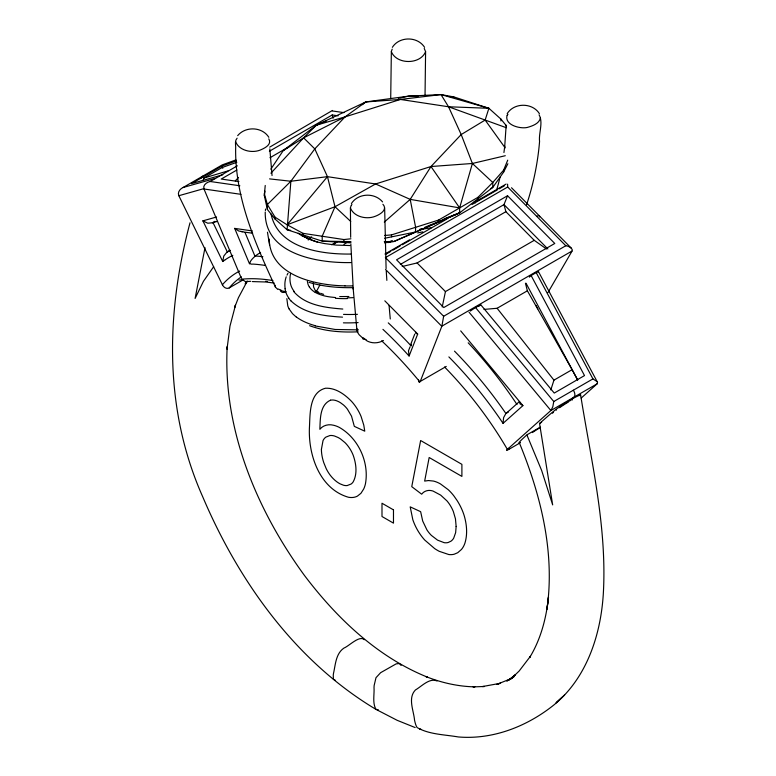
<?xml version="1.0" encoding="UTF-8"?>
<svg xmlns="http://www.w3.org/2000/svg" width="776" height="776" viewBox="0 0 776 776"><rect width="100%" height="100%" fill="white"/><g stroke="black" fill="none" stroke-linecap="round" stroke-linejoin="round"><path stroke-width="1.16" d="M392.19 49.15L391.356 51.449L390.706 98.61M424.23 48.452L425.597 51.652L425.035 95.652M269.204 239.076C269.883 276.014 316.21 285.393 344.98 285.849M539.077 114.79C543.481 122.627 538.544 133.016 539.562 141.504C537.787 163.057 533.364 184.368 526.535 204.883M321.419 449.294L323.029 440.593A23.6 13.629 60 0 1 325.881 437.111L329.887 435.549A22.911 13.231 60 0 1 334.524 436.015L337.967 437.441A29.866 17.247 60 0 1 340.722 439.1L344.961 442.592A21.272 12.28 60 0 1 349.307 447.878L349.957 448.868A23.377 13.493 60 0 1 351.751 452.049A22.746 13.134 60 0 1 353.235 455.386C356.155 463.709 357.552 473.767 353.206 481.838A24.017 13.871 60 0 1 351.121 484.02L347.221 485.553A20.545 11.863 60 0 1 343.477 485.213L340.16 483.885A23.891 13.793 60 0 1 330.227 475.203A23.231 13.415 60 0 1 326.182 468.578L323.776 462.69A34.328 19.817 60 0 1 321.41 449.285M350.674 237.291L350.403 207.929L351.101 205.611M382.907 204.282C388.078 209.762 379.784 214.642 375.215 216.3C366.689 219.783 353.856 216.921 350.403 207.929M425.597 51.652C420.369 64.796 396.575 64.738 391.356 51.691M277.633 289.283L275.402 287.091C255.304 243.654 235.283 198.249 235.632 149.409C236.137 145.859 234.187 141.125 237.116 138.186M540.416 117.991C539.184 123.743 532.317 126.013 527.302 127.448C519.93 129.117 504.322 124.926 507.067 115.411M506.165 125.217L504.672 147.052M385.362 257.516L443.639 316.269L441.884 326.162L572.106 250.978C573.377 248.64 568.595 245.934 565.801 245.74L507.688 187.016L507.591 184.164M507.688 187.016L385.526 257.545M286.839 298.634L287.789 305.909A56.415 28.421 5.7 0 0 289.147 308.945M444.59 367.009A250.473 146.519 51.3 0 1 507.358 449.372L551.028 410.368L552.822 406.731L553.754 401.522L475.591 307.606A5.733 0.563 -34 0 0 470.421 311.06M265.227 212.023C264.383 254.722 318.432 263.258 350.995 262.569M313.3 282.687L313.572 286.936L315.395 290.806M506.524 125.974L500.927 119.087L488.89 108.3L453.795 96.903L440.991 94.575L408.69 96.117L365.797 101.937L345.019 116.904L314.804 148.885L290.864 181.244L287.11 229.744L322.205 241.132L351.101 242.849M269.709 147.13L332.448 110.454M290.68 230.356L287.11 229.744L275.073 219.075L267.38 209.481L264.315 195.513L265.227 185.464M503.934 152.542L504.759 146.257M265.373 210.538L265.576 209.054M264.315 195.513L264.936 191.119M477.774 198.103L477.463 201.382M275.238 285.199L275.402 287.091M205.01 247.651L195.106 298.45L203.438 281.319L213.672 266.682M442.223 306.947L445.443 291.592L534.227 240.327L546.508 248.999M477.502 199.781L477.638 199.16M190.013 222.79C165.802 313.591 163.843 409.418 202.711 496.766C238.775 581.622 295.772 661.462 375.991 709.38L378.3 709.759M270.795 169.216L283.211 150.631L316.365 125.188L365.797 101.937L400.416 99.454L440.991 94.575L448.538 106.768L461.196 134.549L472.39 163.474L459.635 207.9L459.635 212.847L393.965 241.481L384.479 242.878M384.285 222.091L410.203 199.374L430.981 166.53L461.196 134.549L485.136 120.067L488.89 108.3L440.991 94.575M550.805 389.93L553.948 380.143L572.106 369.667L527.379 290.796L525.449 283.269M265.499 265.479A262.763 141.261 53.3 0 0 253.189 264.102C243.751 265.363 257.933 252.627 260.61 253.015M203.118 180.333L203.894 178.043L222.052 167.558L236.826 162.3M410.436 345.087L414.733 334.107M411.164 345.242L411.552 344.272M382.937 329.354A262.763 129.776 57.1 0 1 405.392 351.974L409.097 356.029L417.701 334.058L384.818 300.826M519.532 401.638L519.998 403.821L522.908 405.625L503.052 423.356L499.298 417.827A267.924 156.733 51.3 0 0 448.877 356.911M507.543 195.736L396.565 259.815L443.794 307.538L554.772 243.47L507.543 195.736L503.993 204.602L505.884 211.693L534.227 240.327M316.395 291.582L319.848 285.044M384.595 235.487L391.511 234.895L438.576 220.074L477.938 197.346L492.789 182.467L503.614 170.177L507.717 160.166M505.292 155.714L472.39 163.474L430.981 166.53L375.584 183.97L335.009 206.736L322.205 236.185L322.205 241.132L350.927 241.608M384.275 241.637L393.965 241.481L459.635 212.847L492.789 187.414L503.614 172.097L507.863 163.726M415.548 331.866L415.703 333.253L417.701 334.058M287.013 275.111L287.964 273.259M547.953 292.571L572.009 251.152M247.001 281.63L238.416 297.722L234.672 307.364L235.497 305.123L229.977 326.114L227.009 349.161L227.193 346.659C222.838 429.167 256.468 509.657 304.386 575.365C336.639 617.987 377.146 656.826 427.363 677.118L425.975 676.604C441.554 682.725 458.112 686.547 474.883 686.847L473.059 686.896L484.418 686.488L482.546 686.547L500.51 683.249L496.921 684.364L512.199 678.175M507.184 113.636C514.139 102.461 532.433 102.49 539.398 113.645M351.412 203.564C358.095 193.001 374.662 192.39 382.578 201.915M392.365 47.326C399.349 36.191 417.585 36.22 424.579 47.336M247.137 281.251L245.167 283.977L247.224 281.213M351.402 205.165L351.916 204.524M507.213 115.188L507.94 114.334M430.981 166.53L459.635 207.9L410.203 199.374L375.584 183.97L327.462 176.666L287.11 224.797L275.073 217.212L267.38 204.534L264.315 193.602M580.041 395.741L580.39 395.304A14.492 1.416 -34 0 0 580.555 395.042L580.603 394.829C591.147 461.07 607.385 527.467 603.243 595.008L603.185 595.706C600.352 636.339 586.122 678.806 553.569 705.219C526.826 726.511 492.808 739.858 458.267 736.948C444.871 734.61 429.109 734.533 417.158 727.578C416.062 726.006 415.529 724.124 415.044 722.291A68.957 47.288 -71.8 0 1 414.549 720.206C413.734 710.564 407.584 698.109 415.412 689.98C421.669 686.353 429.477 677.661 437.014 680.959M410.097 346.785L408.477 350.771L409.078 355.961M270.911 173.194L303.61 137.837L316.365 125.188L326.347 120.94M237.669 135.635C245.575 126.1 262.142 126.701 268.816 137.284M235.303 180.856L238.533 177.432M350.723 221.451L335.009 206.736L327.462 176.666L290.864 181.244L267.38 204.534L267.38 209.481M581.195 398.059L597.219 383.742L597.53 382.355L538.466 271.629M564.618 694.937L556.082 702.852L562.134 697.265M597.171 383.79L550.873 410.514L469.034 312.185M478.899 306.268L480.683 304.677L554.248 393.063L584.512 375.584L531.123 275.548L536.206 272.618A5.733 0.563 -34 0 1 538.224 271.629M529.348 277.139L531.123 275.548M519.057 401.852L506.437 413.113L508.396 411.988M569.7 401.008L574.027 397.147A5.704 3.298 60 0 0 573.348 390.212M526.972 435.132L541.658 470.498L552.667 504.895L539.543 423.483L549.912 414.394A70.558 6.877 -34 0 1 553.133 411.687L556.082 409.34A14.492 1.416 -34 0 1 557.003 408.632L566.703 402.201A52.584 5.122 -34 0 1 570.806 399.795L572.31 398.922A56.9 5.548 -34 0 1 575.385 397.166L580.555 394.771M362.217 104.682L365.797 101.937M216.572 216.989L202.885 220.859L222.731 261.512L225.331 259.65M333.535 244.479L337.017 241.986M283.211 150.631L303.61 137.837L345.019 116.904L400.416 99.454L448.538 106.768L488.89 108.3M229.259 287.935A6.053 4.908 71.8 0 1 222.411 284.773L178.829 195.717C177.287 192.409 180.051 188.781 183.068 187.511L222.246 164.89L235.923 159.914M236.467 160.807L221.761 166.151L191.488 183.631L222.828 174.765M203.894 188.762C202.769 184.969 206.95 182.127 210.199 181.497L237.349 165.821M236.932 169.983L221.228 179.052L238.94 181.603M269.388 151.242L332.206 114.974L338.113 115.828M269.98 157.722L288.779 146.868M202.885 220.859L207.793 223.226L212.42 222.77A5.704 0.553 -26 0 0 212.944 222.479L214.904 221.344M230.297 250.299L227.358 251.996L212.944 222.479M308.538 238.688L311.671 236.874M243.198 279.835L229.24 287.886L230.016 286.975A244.867 115.032 61 0 1 241.346 276.857M331.643 244.731L336.881 241.714M384.954 254.024L409.524 239.852M474.64 202.264L506.097 184.077M385.604 254.392L390.813 251.385M392.899 250.182L400.183 245.973M402.269 244.77L447.063 218.91M472.07 204.476L497.077 190.042M499.152 188.84L504.361 185.833M400.348 264.441L503.993 204.602L547.856 248.921M402.191 266.498L417.1 262.948L505.884 211.693M443.639 316.269L565.801 245.74M475.591 307.606L480.683 304.677M483.991 309.411L497.115 308.276L527.379 290.796M446.268 366.427L420.252 381.443L441.816 326.318L385.556 269.456M553.754 401.522L592.932 378.901L597.151 381.666M539.543 423.483L541.638 422.28M540.261 427.139L526.846 434.88L522.151 439.245A68.918 6.712 -34 0 0 520.58 440.787L519.396 442.097A17.412 1.698 -34 0 0 519.173 442.407C540.756 494.632 555.17 552.454 546.925 609.315L548.496 597.006C546.323 618.162 540.785 639.288 529.639 657.563L530.367 656.341L519.163 671.007L512.674 677.264L515.157 674.936L508.202 680.309L514.178 676.488L506.738 681.037L512.111 678.263M506.844 450.322A6.053 0.592 -34 0 0 508.862 449.352L519.852 443.009M490.655 188.558L492.789 187.414L492.789 182.467L472.39 163.474M419.544 382.287L419.913 382.005A245.536 121.269 57.1 0 0 381.666 340.829M383.431 340.519C378.116 343.545 371.248 343.71 366.049 340.334M391.24 241.064L388 242.607L392.481 240.744M520.366 442.465L519.125 442.824M419.341 229.589L421.581 228.658M424.938 227.261L459.635 212.847L444.056 218.89M335.009 206.736L287.11 224.797L303.018 233.343L343.913 239.551L350.927 238.785M330.508 400.193C319.654 404.946 320.333 419.38 319.858 429.312C323.02 425.238 328.597 423.938 333.447 425.229A35.279 20.37 60 0 1 339.316 427.392C358.386 438.256 369.366 462.195 365.457 483.768A45.813 26.452 60 0 1 363.653 489.074L360.918 493.323L357.435 496.106A34.144 19.71 60 0 1 353.216 497.416A35.192 20.322 60 0 1 348.395 497.241C319.712 488.909 308.295 455.231 309.411 428.012C310.187 414.539 308.887 392.481 325.454 388.233C335.698 387.709 344.786 394.392 351.596 401.425A30.662 17.703 60 0 1 356.979 408.535A30.565 17.644 60 0 1 361.121 416.557L363.789 425.151L364.759 431.184L354.322 426.363L351.528 416.169L347.415 409.165A19.216 11.097 60 0 0 343.428 404.907L340.46 402.705A24.919 14.385 60 0 0 338.423 401.561A22.475 12.969 60 0 0 330.508 400.183M250.696 281.329L245.371 281.591L241.802 279.176M203.894 178.043L227.969 170.914M316.365 125.188L345.019 116.904M242.461 279.622L238.95 280.126M183.068 187.511L214.971 178.49M178.829 195.717L204.447 188.471M212.42 222.77L217.222 221.422M398.321 98.377L408.69 96.117L418.051 96.369M384.595 238.28L415.567 231.995L415.567 227.048L410.203 199.374M417.604 232.916L422.784 231.859M420.582 229.512L431.475 227.688M242.704 231.646L238.756 231.025L234.682 228.386L252.384 230.938M420.728 729.062L419.544 729.071M353.002 297.654L347.299 297.887M357.988 331.818C341.712 332.545 324.989 331.41 309.595 325.697M358.444 329.878L335.174 329.48L315.095 325.92M335.203 680.183L333.389 679.213L333.263 675.072A68.957 30.565 -50.5 0 1 333.496 673.403C335.513 664.663 335.727 653.751 343.865 648.125C349.035 646.127 359.54 634.904 364.313 639.705M348.89 296.519L339.713 296.577M353.235 287.624C338.375 287.983 323.35 286.635 309.061 282.377M351.188 254.043C321.681 254.489 278.303 248.689 271.028 213.972M349.86 245.546L336.192 245.109L324.785 243.615A58.268 33.64 0 0 1 309.304 239.28L302.3 235.875L308.285 238.368L308.479 239.736M252.336 281.581L265.809 281.989L274.287 283.095M450.177 96.884L453.795 96.903M342.536 317.142C324.727 316.084 304.677 313.863 291.068 301.001M342.808 309.052C325.687 307.665 305.589 305.472 293.668 291.495M335.533 297.557L330.625 297.024A35.502 18.585 4.1 0 1 324.795 295.995C319.033 294.492 312.767 292.29 309.401 287.023M241.278 231.665L252.636 233.227M269.563 178.887L290.864 181.244M332.361 110.958L343.981 112.636M210.199 181.497L239.842 185.765M240.987 194.339L203.991 189.004L241.278 278.118M284.084 291.417L280.272 290.428A5.704 4.113 -71.4 0 0 284.705 292.154M320.566 293.299L323.64 294.356M448.538 106.768L506.388 127.749M415.15 727.558L397.166 720.312L375.991 709.38C372.267 702.988 374.478 694.695 374.022 687.585A68.928 39.799 -60 0 1 374.148 685.509L375.991 677.7L380.618 672.685L396.177 663.858L399.427 663.528L401.076 665.43M474.214 202.07L475.387 202.856M296.306 317.112L292.552 313.708L289.108 308.955M419.05 382.17L418.681 381.239M303.61 137.837L314.804 148.885L327.462 176.666M571.427 248.281L511.529 187.763M417.1 262.948L445.443 291.592M460.701 330.886L522.908 405.625M497.115 308.276L553.948 380.143M485.136 120.067L505.157 147.886M268.787 138.856C272.308 144.617 264.286 148.41 259.979 150.156C251.521 153.415 238.901 150.495 235.584 141.591M508.29 448.315L508.881 449.343M572.106 369.667L577.722 380.104L526.031 283.24M536.206 272.618L592.932 378.901M536.138 305.637L537.846 308.838M221.761 166.151L222.799 168.285M357.406 331.866L358.105 333.205A18.653 13.619 8 0 0 359.249 334.854L362.654 337.996A5.704 2.289 -51.4 0 0 364.254 339.209M245.08 232.587L254.994 256.284M234.682 228.386L249.542 263.908M332.206 114.974L333.098 118.214M267.468 232.218L269.602 245.177M418.652 381.026L418.555 379.891M272.046 175.541L269.835 148.895M307.335 281.213L307.897 283.87A35.58 18.721 4.2 0 0 309.352 287.023M503.052 423.356L503.595 417.624L505.894 413.501A273.53 159.992 51.5 0 0 454.503 351.14M389.057 305.453L390.279 318.965M350.849 244.265L353.264 289.332M353.158 288.274L356.902 329.994M386.855 280.369L386.235 270.824M386.099 268.583L384.644 207.89M222.731 261.512L223.769 256.07L226.757 252.345A273.53 129.825 60.9 0 1 229.279 250.735M503.614 170.177L503.614 172.097M500.927 119.087L500.927 120.949M477.938 197.346L477.938 199.267M438.576 220.074L438.576 221.994M391.511 234.895L391.511 236.816M343.913 239.551L343.913 241.462M303.018 233.343L303.018 235.206M275.073 217.212L275.073 219.075M280.97 290.02A25.773 11.136 -10.4 0 1 278.235 289.002M286.082 291.727A18.653 9.05 -13.6 0 1 284.016 291.475M366.418 339.966A25.773 17.926 12.8 0 1 363.09 337.715M357.62 331.827A11.766 8.817 10.5 0 1 356.911 328.471M317.626 242.228A46.725 26.51 0.8 0 1 308.421 238.29M307.994 238.523A46.793 26.811 0.1 0 1 303.154 235.06M302.204 235.933A55.261 31.903 0 0 1 298.207 233.246M352.508 285.888A115.469 66.513 -0.2 0 1 344.98 285.917M500.093 176.996A345.407 279.098 -14.1 0 1 496.485 190.547M255.401 256.022A268.506 144.588 53.5 0 1 262.889 256.72M265.47 281.329A240.065 128.816 53.2 0 1 267.468 281.484M241.811 279.185A245.536 131.998 53.3 0 1 272.91 280.572M222.343 284.811A250.473 118.311 61 0 1 239.658 271.057M201.217 178.005A5.704 3.298 60 0 1 202.652 176.201M225.341 259.669A267.924 126.556 61 0 1 232.829 255.343M347.473 298.595A63.506 34.881 4.1 0 1 335.465 298.294M315.279 325.707A43.892 21.932 5.7 0 1 296.461 317.064M357.455 314.319A112.287 71.295 9 0 1 343.525 314.377M294.162 291.436A57.017 28.081 6.2 0 1 290.36 282.998A86.543 43.223 3.9 0 1 290.67 273.336M308.082 239.852A169.139 80.549 -4.6 0 1 310.866 237.563M358.114 322.583A118.214 74.127 8.1 0 1 343.409 322.845M291.058 301.001A48.539 24.609 5.5 0 1 288.633 298.1M288.798 298.081A61.343 31.079 5.5 0 1 285.064 288.672M285.18 288.672A91.519 46.638 4.3 0 1 286.218 276.809M317.112 292.115A17.441 8.429 7.1 0 1 315.793 290.757M343.904 244.411A177.403 82.111 -8.1 0 1 348.084 241.685M552.425 413.23A14.269 1.406 -33.9 0 1 553.492 412.308M556.256 410.126A14.269 1.406 -33.9 0 1 556.567 409.893M559.583 407.71A14.269 1.406 -33.9 0 1 568.565 401.939M572.164 400.018A14.269 1.406 -33.9 0 1 572.348 399.931M538.311 271.978A5.733 0.563 -34 0 1 538.156 272.143M468.19 342.808A272.337 159.031 53.4 0 1 516.971 404.509M506.718 450.051A6.053 0.592 -34 0 1 507.426 449.333M532.394 432.571A11.417 1.115 -34 0 1 540.533 427.469M536.75 216.378A5.704 1.93 -44.7 0 1 539.562 216.97M388.262 322.865A268.506 133.094 57.1 0 1 411.202 345.97M456.142 526.467L455.638 532.656L453.688 538.175A26.52 15.307 60 0 1 450.943 541.192L448.159 542.502A23.164 13.376 60 0 1 444.144 542.667L437.548 540.135L431.378 535.401A21.204 12.241 60 0 1 426.916 529.872L422.697 521.026L420.64 511.685L410.194 506.854L412.813 519.678A34.26 19.778 60 0 0 416.838 528.863A35.977 20.777 60 0 0 418.574 531.841A34.493 19.914 60 0 0 424.676 539.989L434.686 548.613A54.175 31.273 60 0 0 439.264 551.329L448.761 554.53A35.599 20.554 60 0 0 454.164 554.229L457.724 552.716L461.439 549.476A43.252 24.968 60 0 0 464.911 543.19C467.676 534.266 466.803 524.537 464.203 515.681A36.559 21.107 60 0 0 460.808 507.126L459.955 505.438A40.245 23.231 60 0 0 457.093 500.501L453.979 496.039A33.601 19.4 60 0 0 448.256 489.714L440.506 483.952A35.075 20.254 60 0 0 433.386 481.052L428.478 480.548L424.656 481.091L429.167 457.52L461.895 476.406L461.895 464.349L420.64 440.525L411.755 486.659L421.678 494.196A26.937 15.549 60 0 1 428.09 490.5A23.115 13.347 60 0 1 433.066 491.072L440.681 495.127L446.966 500.908A22.077 12.746 60 0 1 450.565 505.952A23.367 13.493 60 0 1 453.368 511.617L455.454 518.824L456.142 526.467M393.48 509.871L381.996 503.236L381.996 516.506L393.48 523.14L393.48 509.871M319.091 293.415L318.965 293.105A5.704 3.308 -59.8 0 0 315.221 292.387A5.713 3.298 -60 0 1 319.091 293.425"/></g></svg>
